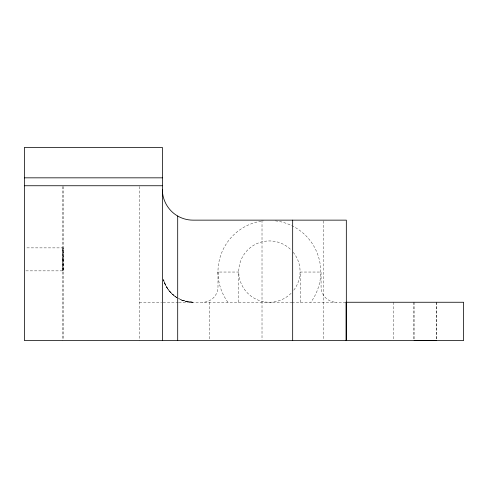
<?xml version="1.0" encoding="UTF-8"?>
<svg xmlns="http://www.w3.org/2000/svg" width="488" height="488" viewBox="0 0 488 488"><rect width="100%" height="100%" fill="white"/><g stroke="black" fill="none" stroke-linecap="round" stroke-linejoin="round"><path stroke-width="0.37" stroke-dasharray="2.44 1.83" d="M62.842 259.366L62.867 247.88L62.867 270.846L62.891 259.366M25.907 270.858L63.117 270.858L63.135 265.74L63.117 247.88L25.907 247.867M139.373 302.255L161.626 302.255M163.114 302.255L178.309 302.255M178.821 302.255L291.909 302.255M292.031 302.255L345.565 302.255M178.693 298.522L181.743 300.102L193.028 302.255L187.447 301.743L181.743 300.102L179.047 298.796M181.743 300.102L185.367 301.279L193.028 302.255A30.659 30.659 0 0 1 178.626 298.662M178.083 298.205L175.076 296.448M176.882 297.656C170.41 293.678 165.542 287.206 163.511 279.886M174.905 296.326L169.775 291.58M163.504 279.807C165.487 286.92 170.208 293.081 176.253 297.253A30.659 30.659 0 0 1 163.553 280.033M167.366 288.371L168.549 290.055L165.395 284.882L163.876 281.094M165.395 284.882L163.498 279.313M63.117 247.88L63.141 259.366M217.996 273.225L217.977 271.889M63.111 270.639L63.092 259.366M436.772 302.255L436.772 339.825M436.382 302.255L436.382 339.825M414.129 302.255L414.129 339.825M413.775 302.255L413.775 339.825M393.468 302.255L393.468 339.825M323.33 220.905L323.33 339.788M300.321 302.255L300.321 272.042L321.067 272.042L321.067 286.926A15.329 15.329 0 0 0 336.397 302.255M262.013 220.143L262.013 339.788M238.742 302.255L238.742 272.042L217.996 272.042L217.996 286.926A15.329 15.329 0 0 1 202.666 302.255M209.511 302.255L209.511 339.825M139.373 186.507L139.373 340.551M63.288 186.507L63.288 339.794M62.726 186.507L62.726 340.551M293.221 252.272A30.659 30.659 0 0 1 293.221 290.921M291.098 293.276A30.659 30.659 0 0 1 247.739 293.276A30.659 30.659 0 0 1 247.739 249.917A30.659 30.659 0 0 1 291.098 249.917M275.348 220.844A51.392 51.392 0 0 1 310.832 302.255M227.908 302.255A51.392 51.392 0 0 1 263.398 220.844"/><path stroke-width="0.73" d="M177.699 340.551L177.699 216.031C168.342 210.743 162.272 200.226 162.37 189.478M24.4 177.833L162.37 177.833M24.4 185.745L162.37 185.745M345.937 302.255L463.6 302.255L463.6 340.575L24.4 340.551L24.4 147.425L162.37 147.425L162.37 340.575M414.16 340.551L436.382 340.575M346.327 340.551L346.327 220.143L193.028 220.143A30.659 30.659 0 0 1 177.699 216.031M346.096 302.255L346.096 340.551M292.672 220.143L292.672 340.551"/></g></svg>
